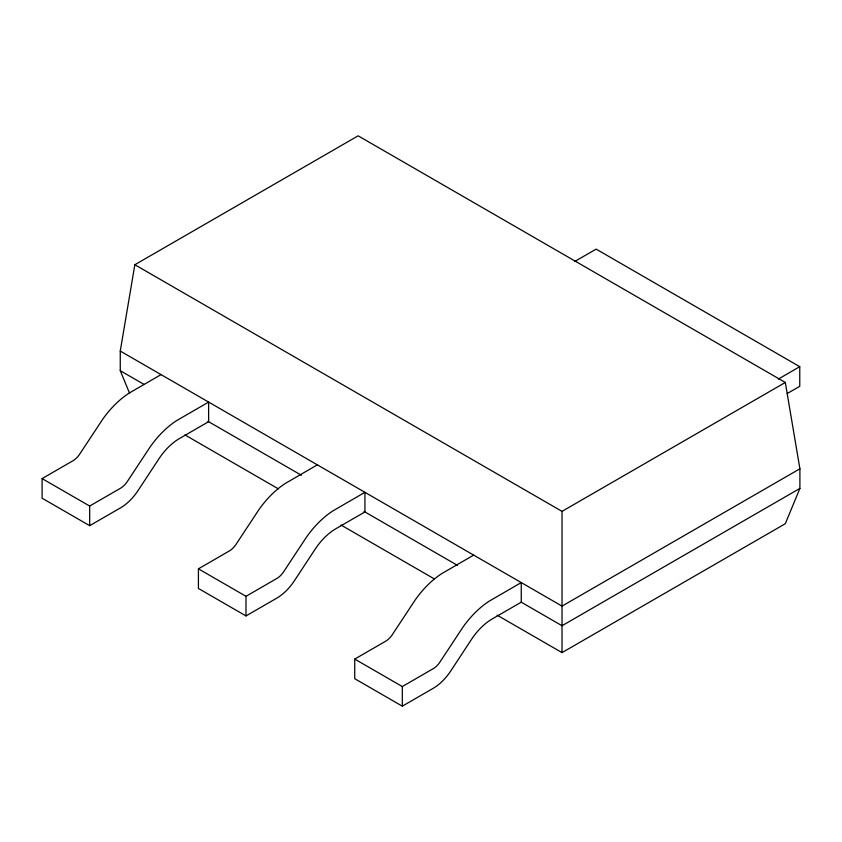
<?xml version="1.0" encoding="UTF-8"?>
<svg xmlns="http://www.w3.org/2000/svg" width="842" height="842" viewBox="0 0 842 842"><rect width="100%" height="100%" fill="white"/><g stroke="black" fill="none" stroke-linecap="round" stroke-linejoin="round"><path stroke-width="1.26" d="M129.5 393.046L120.259 370.68L120.259 351.061L134.846 264.735L358.134 135.825L785.312 382.457L799.9 468.783L799.9 488.402L785.312 523.713L562.024 652.624L497.096 615.144M161.032 374.606L129.089 393.14A70.275 40.574 -60 0 0 102.713 419.242L79.38 454.606A15.703 9.073 -60 0 1 73.486 460.448L42.1 478.593L42.1 498.211L89.673 525.682L120.417 507.926A39.742 22.945 -60 0 0 138.214 490.318L158.801 458.985A46.236 26.702 -60 0 1 179.504 438.503L208.616 421.695L208.616 402.076L176.662 420.6A70.275 40.574 -60 0 0 150.286 446.713L126.953 482.077A15.703 9.073 -60 0 1 121.059 487.907L89.673 506.053L42.1 478.593M574.676 261.515L596.147 249.127L799.763 366.68L799.763 386.299L787.238 393.53M317.35 464.858L285.406 483.382A70.275 40.574 -60 0 0 259.031 509.494L235.697 544.858A15.703 9.073 -60 0 1 229.803 550.689L198.417 568.834L198.417 588.463L245.99 615.923L276.734 598.178A39.742 22.945 -60 0 0 294.532 580.559L315.118 549.237A46.236 26.702 -60 0 1 335.821 528.744L364.933 511.947L364.933 492.328L332.979 510.852A70.275 40.574 -60 0 0 306.604 536.954L283.27 572.328A15.703 9.073 -60 0 1 277.376 578.159L245.99 596.304L198.417 568.834M473.667 555.11L441.724 573.634A70.275 40.574 -60 0 0 415.348 599.736L392.014 635.11A15.703 9.073 -60 0 1 386.12 640.941L354.735 659.086L354.735 678.705L402.308 706.175L433.051 688.419A39.742 22.945 -60 0 0 450.849 670.811L471.436 639.488A46.236 26.702 -60 0 1 492.138 618.996L521.251 602.188L562.024 625.732L799.9 488.402M778.303 379.079L799.763 366.68M134.846 264.735L562.024 511.368L785.312 382.457M354.735 659.086L402.308 686.556L433.693 668.411A15.703 9.073 -60 0 0 439.587 662.57L462.921 627.206A70.275 40.574 -60 0 1 489.307 601.104L521.251 582.569L521.251 602.188M799.9 468.783L562.024 606.114L120.259 351.061M120.259 370.68L144.182 384.499M207.974 421.326L301.383 475.256M364.039 511.431L457.459 565.361M184.966 434.935L278.376 488.865M341.031 525.04L434.44 578.97M562.024 511.368L562.024 652.624M402.308 686.556L402.308 706.175M245.99 596.304L245.99 615.923M89.673 506.053L89.673 525.682"/></g></svg>
